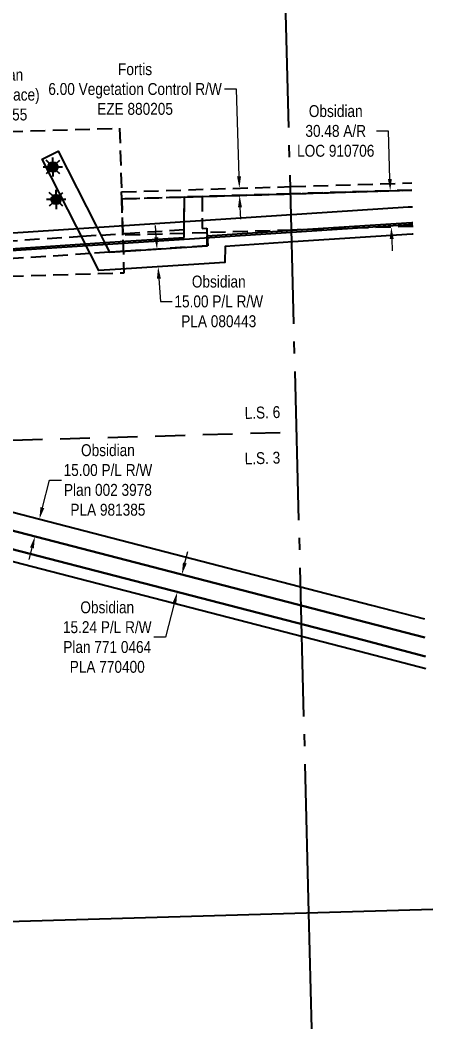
# Model space of a CAD drawing. Extents: x 634602 to 636597, y 5832315 to 5834893.
# Drawn here: x 635324 to 635671, y 5832339 to 5833186 of the extents above; entities that cross this region are included whole.
import ezdxf

# ---------------------------------------------------------------- set-up
doc = ezdxf.new("R2010")
doc.units = 0
doc.header["$LTSCALE"] = 5
doc.header["$PDSIZE"] = 0.5
for name, pattern in [('foc-ACCESSROAD', [3.75, 2.5, -1.25]), ('foc-FLOWLINE', [3.75, 2.5, -1.25]), ('foc-LSD', [8, 5, -3]), ('foc-QUARTERLINE', [33, 25, -3, 2, -3])]:
    doc.linetypes.add(name, pattern=pattern)
doc.layers.get('Defpoints').update_dxf_attribs({"color": 9})
for name, color, linetype in [('AS-POWER', 104, 'foc-POWER'), ('C-AR', 13, 'foc-ACCESSROAD'), ('C-RW', 13, 'Continuous'), ('C-WS', 13, 'foc-ACCESSROAD'), ('C-WS-S', 13, 'Continuous'), ('F-EZE', 190, 'foc-FLOWLINE'), ('F-RW', 190, 'Continuous'), ('L-SEC', 7, 'Continuous'), ('L-SECQ', 8, 'foc-QUARTERLINE'), ('L-SECTION-LSD', 7, 'foc-LSD'), ('oil_and_gas_wells_pt', 7, 'Continuous')]:
    doc.layers.add(name, color=color, linetype=linetype)
for name, color, linetype, lineweight in [('C-AR-T', 13, 'Continuous', 9), ('C-RW-T', 13, 'Continuous', 9), ('C-WS-T', 13, 'Continuous', 9), ('F-EZE-T', 190, 'Continuous', 9)]:
    doc.layers.add(name, color=color, linetype=linetype, lineweight=lineweight)
doc.styles.add('100L', font='ARIALN.TTF', dxfattribs={"height": 11})
doc.styles.add('80CG', font='ARIALN.TTF', dxfattribs={"height": 10})
doc.styles.add('80L', font='ARIALN.TTF', dxfattribs={"height": 10})
doc.styles.add('foc-LtypeFont', font='ARIALN.TTF', dxfattribs={"height": 7.35})
doc.linetypes.add('foc-POWER', pattern='A,6,-1,["P",foc-LtypeFont,S=0.2,R=0,X=-0.625,Y=-0.75],-1.24,4', length=12.24)
doc.dimstyles.new('Compass 5 000', dxfattribs={"dimscale": 5, "dimtxt": 9, "dimasz": 2, "dimexe": 0.2, "dimexo": 0.0625, "dimgap": 0.5, "dimtad": 0, "dimtih": 1, "dimtoh": 1, "dimzin": 0, "dimdsep": 46, "dimtxsty": '80CG', "dimcen": 0.1, "dimse1": 1, "dimse2": 1, "dimclrd": 256, "dimclrt": 256, "dimaunit": 1, "dimadec": 4, "dimazin": 0, "dimtfac": 0.06, "dimtofl": 0, "dimtmove": 0, "dimatfit": 1, "dimfxl": 0.2, "dimtolj": 1, "dimtzin": 0, "dimlwd": -1, "dimarcsym": 0})

# ---------------------------------------------------------------- blocks, each defined once
blk = doc.blocks.new('*D529')
at = {"layer": 'C-AR-T', "transparency": 16777216}
for p, q in [((635633.57, 5833092.89), (635623.57, 5833092.89)), ((635634.8, 5833052.65), (635633.57, 5833092.89)), ((635636.33, 5833002.19), (635636.64, 5832992.19))]:
    blk.add_line(p, q, dxfattribs=at)
for points in [[(635636.46, 5833052.7), (635633.13, 5833052.6), (635635.1, 5833042.66)], [(635638, 5833002.24), (635634.67, 5833002.14), (635636.03, 5833012.19)]]:
    blk.add_solid(points, dxfattribs=at)
at = {"layer": 'Defpoints', "color": 0, "transparency": 16777216}
for p in [(635635.1, 5833042.66), (635582.21, 5833041.05), (635583.14, 5833010.58)]:
    blk.add_point(p, dxfattribs=at)
at = {"layer": 'C-AR-T', "transparency": 16777216, "insert": (635589.27, 5833092.89), "char_height": 10, "attachment_point": 5, "style": '80CG'}
blk.add_mtext('\\A1;Obsidian\\P30.48 A/R\\PLOC 910706', dxfattribs=at)
blk = doc.blocks.new('*D530')
at = {"layer": 'C-RW-T', "transparency": 16777216}
for p, q in [((635438.41, 5833003.62), (635437.78, 5833013.6)), ((635440.64, 5832968.85), (635441.87, 5832949.65)), ((635441.87, 5832949.65), (635451.87, 5832949.65))]:
    blk.add_line(p, q, dxfattribs=at)
for points in [[(635440.08, 5833003.73), (635436.75, 5833003.51), (635439.05, 5832993.64)], [(635442.3, 5832968.96), (635438.97, 5832968.75), (635440, 5832978.83)]]:
    blk.add_solid(points, dxfattribs=at)
at = {"layer": 'Defpoints', "color": 0, "transparency": 16777216}
for p in [(635435.53, 5832993.42), (635436.48, 5832978.61), (635440, 5832978.83)]:
    blk.add_point(p, dxfattribs=at)
at = {"layer": 'C-RW-T', "transparency": 16777216, "insert": (635490.95, 5832949.65), "char_height": 10, "attachment_point": 5, "style": '80CG'}
blk.add_mtext('\\A1;Obsidian\\P15.00 P/L R/W\\PPLA 080443', dxfattribs=at)
blk = doc.blocks.new('*D531')
at = {"layer": 'C-RW-T', "transparency": 16777216}
for p, q in [((635462.45, 5832729.95), (635464.96, 5832739.63)), ((635453.61, 5832695.83), (635446.31, 5832667.62)), ((635446.31, 5832667.62), (635436.31, 5832667.62))]:
    blk.add_line(p, q, dxfattribs=at)
for points in [[(635460.84, 5832730.37), (635464.07, 5832729.53), (635459.95, 5832720.27)], [(635452, 5832696.24), (635455.23, 5832695.41), (635456.12, 5832705.51)]]:
    blk.add_solid(points, dxfattribs=at)
at = {"layer": 'Defpoints', "color": 0, "transparency": 16777216}
for p in [(635330.33, 5832753.84), (635326.51, 5832739.08), (635456.12, 5832705.51)]:
    blk.add_point(p, dxfattribs=at)
at = {"layer": 'C-RW-T', "transparency": 16777216, "insert": (635397.22, 5832667.62), "char_height": 10, "attachment_point": 5, "style": '80CG'}
blk.add_mtext('\\A1;Obsidian\\P15.24 P/L R/W\\PPlan 771 0464\\PPLA 770400', dxfattribs=at)
blk = doc.blocks.new('*D532')
at = {"layer": 'C-RW-T', "transparency": 16777216}
for p, q in [((635342.69, 5832776.45), (635348.69, 5832799.62)), ((635348.69, 5832799.62), (635358.69, 5832799.62)), ((635333.92, 5832742.58), (635331.41, 5832732.9))]:
    blk.add_line(p, q, dxfattribs=at)
for points in [[(635341.08, 5832776.87), (635344.3, 5832776.03), (635340.18, 5832766.77)], [(635332.31, 5832743), (635335.54, 5832742.17), (635336.43, 5832752.27)]]:
    blk.add_solid(points, dxfattribs=at)
at = {"layer": 'Defpoints', "color": 0, "transparency": 16777216}
for p in [(635335.18, 5832768.07), (635340.18, 5832766.77), (635331.42, 5832753.56)]:
    blk.add_point(p, dxfattribs=at)
at = {"layer": 'C-RW-T', "transparency": 16777216, "insert": (635397.78, 5832799.62), "char_height": 10, "attachment_point": 5, "style": '80CG'}
blk.add_mtext('\\A1;Obsidian\\P15.00 P/L R/W\\PPlan 002 3978\\PPLA 981385', dxfattribs=at)
blk = doc.blocks.new('*D535')
at = {"layer": 'Defpoints', "color": 0, "transparency": 16777216}
for p in [(635506.33, 5833044.75), (635508.3, 5833044.81), (635506.51, 5833038.75)]:
    blk.add_point(p, dxfattribs=at)
at = {"layer": 'F-EZE-T', "transparency": 16777216}
for p, q in [((635505.77, 5833128.11), (635495.77, 5833128.11)), ((635508, 5833054.8), (635505.77, 5833128.11)), ((635508.79, 5833028.81), (635509.1, 5833018.81))]:
    blk.add_line(p, q, dxfattribs=at)
for points in [[(635509.67, 5833054.85), (635506.33, 5833054.75), (635508.3, 5833044.81)], [(635510.46, 5833028.86), (635507.13, 5833028.76), (635508.49, 5833038.81)]]:
    blk.add_solid(points, dxfattribs=at)
at = {"layer": 'F-EZE-T', "transparency": 16777216, "insert": (635420.61, 5833128.11), "char_height": 10, "attachment_point": 5, "style": '80CG'}
blk.add_mtext('\\A1;Fortis\\P6.00 Vegetation Control R/W\\PEZE 880205', dxfattribs=at)
blk = doc.blocks.new('GAS')
h = blk.add_hatch(color=255)
h.dxf.hatch_style = 1
edge = h.paths.add_edge_path()
edge.add_arc((0, 0), 0.9, 0, 360)
for p, q in [((-0.81, 0), (-1.62, 0)), ((-0.57, 0.57), (-1.14, 1.14)), ((0, 0.81), (0, 1.62)), ((0.57, 0.57), (1.14, 1.14)), ((1.62, 0), (0.81, 0)), ((-0.57, -0.57), (-1.14, -1.14)), ((0, -0.81), (0, -1.62)), ((1.14, -1.14), (0.57, -0.57))]:
    blk.add_line(p, q)
blk.add_circle((0, 0), 0.8)

msp = doc.modelspace()

# ---------------------------------------------------------------- linework, layer by layer
at = {"layer": 'AS-POWER', "flags": 128}
for points in [[(634794.502, 5833297.405), (634852.548, 5833221.991), (634926.26, 5833126.228), (635093.773, 5832876.318), (635101.623, 5832873.149), (635116.71, 5832867.059), (635237.051, 5832988.828), (635243.495, 5832989.25), (635290.685, 5832992.339), (635378.737, 5832998.102), (635395.028, 5832999.168), (635412.437, 5833000.308), (635461.82, 5833003.541)], [(635461.82, 5833003.541), (635461.943, 5833018.576), (635462.097, 5833037.394), (635477.112, 5833037.85), (635551.93, 5833040.127), (635652.039, 5833043.173)]]:
    msp.add_lwpolyline(points, dxfattribs=at)
at = {"layer": 'C-AR'}
msp.add_lwpolyline([(635654.269, 5833012.735), (635556.819, 5833009.777), (635553.068, 5833009.56), (635552.828, 5833009.521), (635481.064, 5833007.458), (635410.281, 5833005.305), (635409.382, 5833035.79), (635462.097, 5833037.394), (635477.112, 5833037.85), (635551.93, 5833040.127), (635653.384, 5833043.214)], dxfattribs=at)
at = {"layer": 'C-RW'}
msp.add_lwpolyline([(635654.461, 5833006.121), (635653.462, 5833006.119), (635553.118, 5832999.646), (635496.287, 5832995.981), (635496.164, 5832982.423), (635413.049, 5832977.109), (635390.176, 5832975.647), (635382.924, 5832989.882), (635378.736, 5832998.103), (635375.508, 5833004.442), (635371.328, 5833012.646), (635342.573, 5833069.099), (635355.94, 5833075.908), (635387.619, 5833013.713), (635391.802, 5833005.5), (635395.027, 5832999.17), (635399.069, 5832991.105), (635412.657, 5832991.916), (635481.338, 5832996.418), (635481.329, 5833004.818), (635552.828, 5833009.521), (635553.068, 5833009.56), (635556.819, 5833009.777), (635653.133, 5833016.118), (635654.17, 5833016.119)], dxfattribs=at)
at = {"layer": 'C-RW', "flags": 128}
msp.add_lwpolyline([(635664.749, 5832651.503), (635611.725, 5832665.233), (635124.289, 5832791.458), (635065.179, 5832804.204), (634753.494, 5832885.208), (634753.042, 5832901.066), (635068.702, 5832819.03), (635127.806, 5832806.285), (635615.544, 5832679.982), (635664.289, 5832667.359)], dxfattribs=at)
at = {"layer": 'C-WS', "flags": 128}
msp.add_lwpolyline([(635289.394, 5832969.805), (635285.803, 5833091.632), (635407.63, 5833095.224), (635409.426, 5833034.31), (635411.222, 5832973.397)], close=True, dxfattribs=at)
at = {"layer": 'F-EZE'}
for points in [[(635653.384, 5833043.214), (635551.93, 5833040.127), (635477.112, 5833037.85), (635462.097, 5833037.394), (635409.382, 5833035.79), (635409.205, 5833041.791), (635551.754, 5833046.129), (635653.21, 5833049.216)], [(635290.511, 5832998.924), (635375.508, 5833004.442), (635391.802, 5833005.5), (635412.266, 5833006.829), (635461.873, 5833010.05), (635461.943, 5833018.577), (635462.097, 5833037.394), (635477.112, 5833037.85), (635476.961, 5833019.561), (635476.891, 5833011.025), (635480.817, 5833011.279), (635481.064, 5833007.458), (635481.329, 5833004.818), (635481.788, 5832996.301), (635481.338, 5832996.418), (635412.657, 5832991.916), (635399.069, 5832991.105), (635382.924, 5832989.882), (635290.907, 5832983.909)]]:
    msp.add_lwpolyline(points, dxfattribs=at)
at = {"layer": 'L-SEC'}
msp.add_line((634766.945, 5832413.024), (635670.913, 5832439.062), dxfattribs=at)
at = {"layer": 'L-SECQ'}
msp.add_line((635569.323, 5832338.536), (635566.816, 5832436.064), dxfattribs=at)
at = {"layer": 'L-SECTION-LSD'}
msp.add_line((634757.918, 5832816.795), (635557.795, 5832840.125), dxfattribs=at)
at = {"layer": 'oil_and_gas_wells_pt'}
for p in [(635351.568, 5833062.629), (635354.219, 5833035.433)]:
    msp.add_point(p, dxfattribs=at)

# ---------------------------------------------------------------- block references
at = {"layer": 'C-WS-S', "xscale": 4.998376149999991, "yscale": 4.998376149999991, "zscale": 4.998376149999991}
for p in [(635351.568, 5833062.629), (635354.219, 5833035.433)]:
    msp.add_blockref('GAS', p, dxfattribs=at)

# ---------------------------------------------------------------- texts
at = {"layer": 'C-WS-T', "insert": (635263.77, 5833145.124), "char_height": 9.99675, "attachment_point": 1, "style": '80L'}
msp.add_mtext_dynamic_manual_height_columns('\\pi17.57499;Obsidian\\P\\pi3.43906;6-19 (Surface)\\P\\pi14.04612;MSL 2355', width=78.9693, gutter_width=49.984, heights=[0], dxfattribs=at)

# ---------------------------------------------------------------- dimensions: what is measured, and where the dimension line sits
at = {"layer": 'C-AR-T'}
dim = msp.add_linear_dim(base=(635635.102, 5833042.658), p1=(635583.137, 5833010.576), p2=(635582.21, 5833041.049), angle=91.742908, text='Obsidian\\P30.48 A/R\\PLOC 910706', dimstyle='Compass 5 000', dxfattribs=at)
dim.commit()
dim.dimension.update_dxf_attribs({"geometry": '*D529', "text_midpoint": (635589.273, 5833092.89), "dimtype": 161})
at = {"layer": 'C-RW-T'}
for base, p1, p2, angle, text, picture, middle in [((635439.999, 5832978.832), (635435.532, 5832993.416), (635436.478, 5832978.607), 273.658489, 'Obsidian\\P15.00 P/L R/W\\PPLA 080443', '*D530', (635490.951, 5832949.652)), ((635340.185, 5832766.771), (635331.424, 5832753.561), (635335.181, 5832768.067), 75.482429, 'Obsidian\\P15.00 P/L R/W\\PPlan 002 3978\\PPLA 981385', '*D532', (635397.775, 5832799.616)), ((635456.122, 5832705.507), (635330.334, 5832753.844), (635326.509, 5832739.08), 255.477975, 'Obsidian\\P15.24 P/L R/W\\PPlan 771 0464\\PPLA 770400', '*D531', (635397.222, 5832667.621))]:
    dim = msp.add_linear_dim(base=base, p1=p1, p2=p2, angle=angle, text=text, dimstyle='Compass 5 000', dxfattribs=at)
    dim.commit()
    dim.dimension.update_dxf_attribs({"geometry": picture, "text_midpoint": middle, "dimtype": 161})
at = {"layer": 'F-EZE-T'}
dim = msp.add_linear_dim(base=(635508.304, 5833044.806), p1=(635506.515, 5833038.745), p2=(635506.332, 5833044.746), angle=91.742832, text='Fortis\\P6.00 Vegetation Control R/W\\PEZE 880205', dimstyle='Compass 5 000', dxfattribs=at)
dim.commit()
dim.dimension.update_dxf_attribs({"geometry": '*D535', "text_midpoint": (635420.613, 5833128.106), "dimtype": 161})

# ---------------------------------------------------------------- next in the draw order: texts
at = {"layer": 'L-SECTION-LSD', "char_height": 9.9968, "attachment_point": 1, "rotation": 1.670637, "style": '100L', "bg_fill": 3, "box_fill_scale": 1.5, "bg_fill_color": 256, "bg_fill_transparency": 0}
for s, width, insert in [('L.S. 6', 30.47323, (635512.558, 5832860.925)), ('L.S. 3', 30.36605, (635512.558, 5832822.653))]:
    msp.add_mtext_dynamic_manual_height_columns(s, width=width, gutter_width=54.982, heights=[0], dxfattribs=dict(at, insert=insert))

# ---------------------------------------------------------------- next in the draw order: linework, layer by layer
at = {"layer": 'C-RW', "flags": 128}
msp.add_lwpolyline([(635664.289, 5832667.359), (635615.544, 5832679.982), (635127.806, 5832806.285), (635090.079, 5832861.44), (635093.65, 5832865.072), (634912.732, 5833129.561), (634779.841, 5833292.005), (634824.215, 5833369.486), (634839.695, 5833376.4), (634791.935, 5833293.009), (634920.741, 5833135.559), (635100.725, 5832872.435), (635137.008, 5832819.392), (635619.303, 5832694.498), (635663.836, 5832682.966)], dxfattribs=at)
at = {"layer": 'F-RW'}
msp.add_lwpolyline([(635654.229, 5833014.09), (635650.563, 5833014.087), (635234.737, 5832986.843), (635068.702, 5832819.03), (634753.042, 5832901.066), (634752.597, 5832916.675), (635064.116, 5832835.715), (635228.079, 5833001.435), (635650.067, 5833029.082), (635653.794, 5833029.084)], dxfattribs=at)
at = {"layer": 'F-RW', "flags": 128}
msp.add_lwpolyline([(635665.051, 5832641.098), (635609.218, 5832655.556), (635121.981, 5832781.73), (635062.867, 5832794.476), (634753.79, 5832874.802), (634753.494, 5832885.208), (635065.179, 5832804.204), (635124.289, 5832791.458), (635611.725, 5832665.233), (635664.749, 5832651.503)], dxfattribs=at)
at = {"layer": 'L-SECQ'}
msp.add_line((635566.816, 5832436.064), (635547.135, 5833201.846), dxfattribs=at)

doc.saveas('drawing.dxf')
